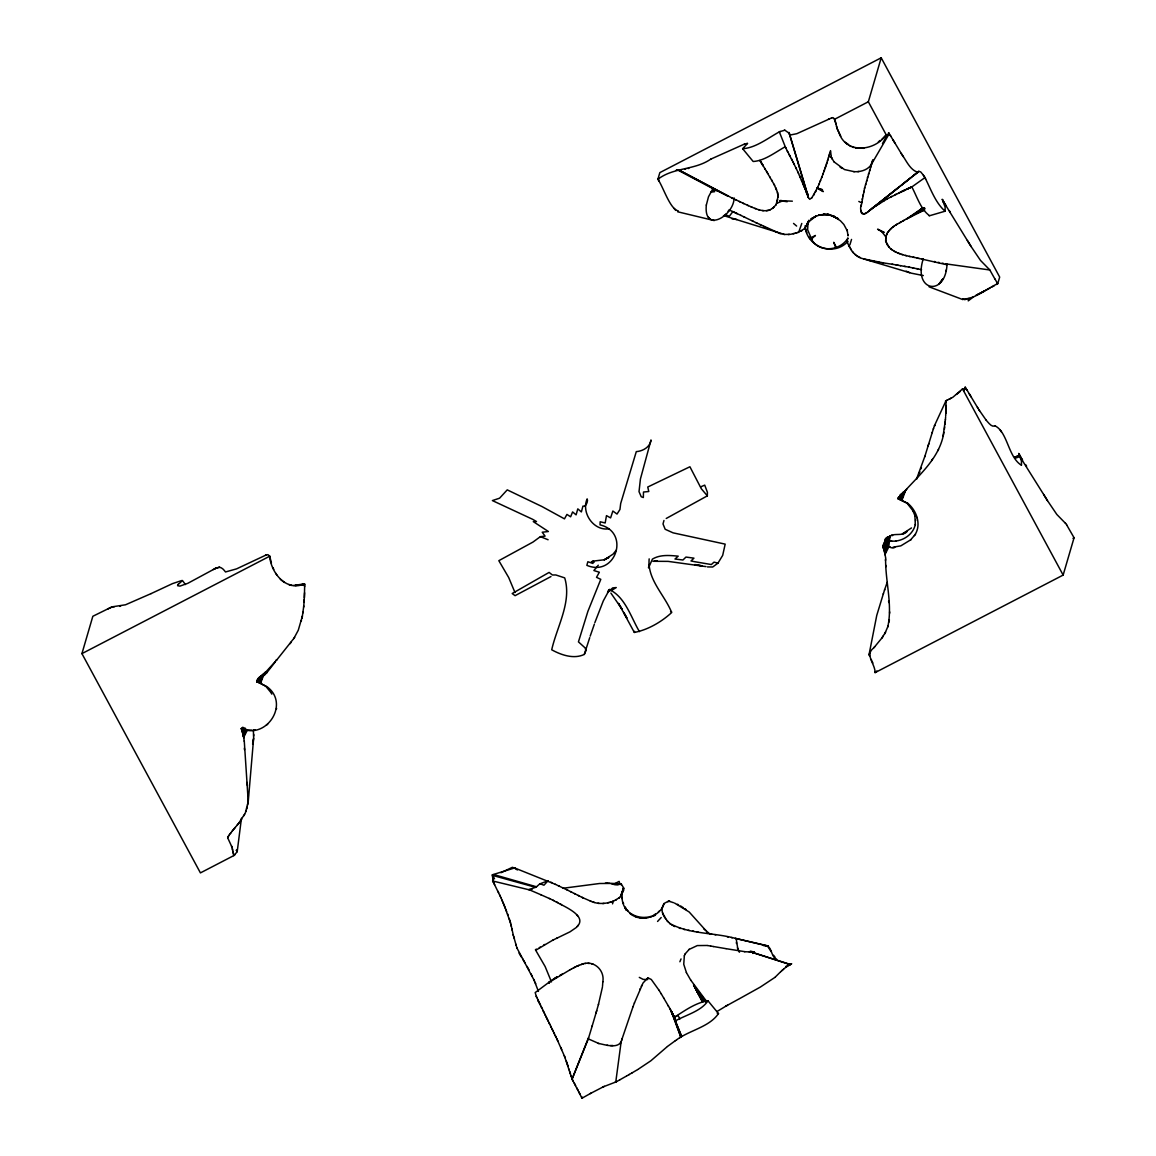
<?xml version="1.0" encoding="UTF-8"?>
<svg xmlns="http://www.w3.org/2000/svg" width="1156" height="1156" viewBox="0 0 1156 1156"><rect width="100%" height="100%" fill="white"/><g stroke="black" fill="none" stroke-linecap="round" stroke-linejoin="round"><path stroke-width="1.5" d="M885.843 238.642L885.872 237.442L885.64 241.127L889.311 247.5M253.366 729.898L253.641 738.236L248.237 801.556L245.274 813.13L238.613 823.404M253.713 735.953L253.728 734.436M304.187 583.968C286.038 591.8 271.024 572.755 269.651 556.18L267.975 554.649L266.039 555.039L236.575 568.868L225.507 571.96C223.7 569.648 221.013 565.92 217.053 567.856M304.649 586.656L304.187 584.055M923.225 174.975L920.682 171.897L918.847 171.348L868.142 211.692C862.275 217.718 859.096 210.016 861.336 204.655M602.825 981.791L602.507 986.444M942.458 199.699L945.102 207.04L945.175 211.086M945.998 405.236L945.955 400.843L952.862 397.259L962.558 388.907L963.887 389.558L965.592 387.78L963.801 390.786M622.116 892.591L621.119 895.12L623.257 891.247L623.575 887.866L621.234 883.82L607.362 883.17M304.389 597.638L304.649 585.933M623.575 888.299L623.46 890.019M649.166 558.868C647.143 579.445 664.454 594.632 671.694 612.521C661.579 621.885 647.822 629.904 634.341 632.433L618.547 603.403L622.015 609.183L610.888 593.071M808.983 220.189L806.411 226.446M945.839 413.386L945.998 405.554M945.969 407.143L945.998 405.857M945.955 408.791L945.969 407.793M853.778 171.652C860.44 172.128 868.272 170.091 871.711 163.805L888.545 134.905L888.545 132.796L889.267 133.749M964.87 388.936L965.188 387.13M945.883 412.085L945.68 416.044M670.509 924.135C666.405 920.147 661.16 914.208 662.142 908.197M847.175 240.679L847.897 238.136M945.897 411.103L945.926 410.105M830.543 150.627L831.308 157.332L834.04 161.869M304.563 592.768L304.1 602.001M663.963 903.949C656.897 924.742 622.737 920.494 622.072 897.677M848.056 234.856L848.013 235.853L847.146 229.842L847.334 230.954L843.851 224.466L840.34 220.695L832.204 215.594L838.519 218.831L828.736 214.539L827.335 214.308L834.878 216.678L828.736 214.539L823.462 214.25L829.444 214.698L818.578 215.189L824.43 214.25M248.237 801.556L244.263 740.909M945.622 416.998L945.391 420.033M253.641 738.236L252.615 744.146M304.216 600.484L304.274 599.516M686.404 972.586L683.745 964.277L684.338 955.781M861.119 206.375L864.616 188.023L871.956 162.996M276.486 709.004L276.544 708.137M915.321 524.925L914.902 515.547L912.778 510.446M885.756 239.769L886.016 241.936M945.435 419.541L943.079 436.303M304.173 600.99L303.638 607.16M945.261 421.767L945.016 424.194M885.684 558.362L885.467 560.501M847.16 240.694L847.203 241.763M241.488 728.497C266.444 739.97 290.214 703.599 266.949 686.678C261.227 683.528 252.441 681.491 260.909 676.058M915.379 524.217C912.85 537.02 896.883 544.895 885.12 539.404C885.814 538.508 886.724 537.8 887.606 537.092M576.801 927.011C588.881 915.379 561.83 905.726 553.16 900.293M885.597 559.388C885.467 581.858 892.62 604.733 887.794 626.913M944.611 427.734L944.698 426.998M706.33 205.06L708.484 196.795L712.934 188.645M706.33 205.017C703.426 233.743 733.829 215.955 734.132 197.936M303.782 605.961L302.294 616.74M151.06 593.62L125.513 604.79L112.349 606.799A10.418 1.358 -28.4 0 1 112.118 606.784L92.841 616.278L81.932 653.617L200.421 872.896L233.758 855.613L237.182 851.813L241.445 818.289M622.13 893.212L622.058 898.067M622.044 893.834L622.203 892.62M811.989 240.029L807.654 229.798L808.001 222.342M774.043 206.91L773.191 207.777L776.167 204.626L778.046 196.506L777.511 192.488L774.087 184.31M789.042 133.171L784.881 130.223L779.939 131.582M789.086 132.853L808.434 197.647L809.735 199.309L812.133 197.459M947.024 264.146C945.666 297.28 912.575 291.731 923.283 258.742M253.294 740.476L253.41 739.739M861.654 202.936L861.784 202.054M944.423 429.165L944.539 428.471M808.68 222.255L808.969 220.666M649.051 564.489L648.516 567.885L652.432 559.099C660.221 554.418 669.584 555.357 678.211 556.166L674.988 559.013L682.936 560.01L685.956 557.062L693.932 558.16L691.013 560.978L695.088 561.773L711.359 564.547L714.018 562.119L717.948 563.16L722.688 555.371L725.173 544.129L673.081 532.844L665.177 529.275L663.009 523.957L663.963 520.475M623.257 891.247L623.445 890.077M621.075 884.817C622.015 883.097 620.006 886.247 619.139 881.392L613.431 884.354M293.812 638.56L298.277 630.222L302.41 615.975M943.787 432.965L943.917 432.214M302.915 612.926L303.045 612.189M248.02 802.784L247.615 805.067M889.398 619.746L888.993 622.072M678.341 210.927C669.931 209.178 663.457 187.33 657.894 179.267L659.845 172.62L881.204 57.8L999.68 277.093L997.744 283.711C986.848 288.393 974.089 299.866 962.688 298.84M588.303 1038.839L592.262 1025.762M862.203 199.367L862.362 198.471M885.872 237.5L886.088 236.359M598.389 1004.708L602.435 987.108M777.598 199.482L777.034 201.867M869.558 655.885L869.023 654.744L876.754 615.397L883.43 593.519M862.896 195.783L863.113 194.844M257.094 680.407L256.907 681.765L276.848 659.859M907.749 503.294L898.198 498.698L898.472 497.412M634.341 632.433L634.572 631.335M301.918 618.417L302.28 616.769M932.198 432.647L933.513 428.457M943.657 433.775C938.686 461.143 914.757 478.281 898.198 498.698L901.593 493.742M493.02 879.499L492.774 881.002L500.953 897.735M492.933 879.875L492.369 874.803L514.622 867.954L555.53 884.398M863.821 192.142L864.023 191.246M864.529 188.5L864.731 187.604M885.091 554.316L888.718 547.106L890.033 536.167L885.366 539.057M866.754 180.553L866.523 181.405M301.254 621.018L301.47 620.165M257.239 680.118L256.69 681.419M867.419 177.851L867.65 176.969M830.398 151.133L826.381 164.47M870.555 167.374L870.786 166.493M258.669 678.182L257.658 681.968L258.843 678.008M270.605 692.155L265.822 686.317L259.84 682.921L263.033 674.396L265.519 671.939M945.926 270.88L946.157 270.027M900.047 495.187L899.036 498.973L900.221 495.014M596.019 1013.032L592.06 1026.398M621.87 894.022L622.896 890.25L621.697 894.238M807.293 225.03L808.304 221.258L807.105 225.261M829.343 154.716L829.82 153.228M245.968 729.046L243.714 737.311L247.355 730.101L249.104 730.13M259.19 682.705L261.675 675.451L259.19 682.705L256.834 681.91L264.608 674.873M886.883 547.713L888.689 541.109M663.732 903.949L662.099 908.298M889.903 536.254L888.704 540.603C888.574 530.185 902.244 537.916 907.012 531.442L902.374 533.928L911.492 527.931M598.562 1004.087L596.323 1011.977M243.641 736.95L245.679 729.552L243.54 736.603L244.306 741.328M885.019 553.955L887.057 546.557L884.904 553.608L885.64 557.915M245.462 729.682L243.54 736.603L242.803 733.684M886.84 546.701L888.776 539.78M932.328 432.214L924.728 456.822M723.483 215.551L784.476 234.466L790.69 234.292L798.68 232.284L801.787 223.44M612.535 903.862L613.272 901.261L619.211 897.793M901.391 493.93L899.874 499.262L901.608 493.728L903.558 492.066M243.165 735.115L244.855 729.277L242.991 734.392M596.713 1010.662L596.019 1013.017M884.542 552.135L886.233 546.282L884.817 553.233M917.517 477.24L916.506 479.148L924.887 456.288M622.549 891.435L623.575 887.866L620.57 896.348M865.541 184.946L865.801 184.064M259.912 682.936L261.372 677.922M577.913 925.392L577.335 926.462M828.953 156.19L828.534 157.592M888.545 134.905L886.233 134.891L868.344 101.771L881.204 57.8M591.352 1092.984L582.003 1098.2L582.292 1097.217M968.974 298.364L968.237 300.863L973.655 296.76M873.763 647.895C864.37 654.816 875.106 663.501 875.121 672.619L1063.144 575.081L1074.069 537.742L1066.713 524.983M621.986 1039.128L633.011 1006.717M621.379 1041.195C617.882 1049.258 604.848 1044.576 598.317 1043.406M621.466 1040.877L622.13 1038.652M247.312 807.191L246.734 809.027M621.625 1040.342L621.942 1039.287M242.717 733.337L244.017 729.003L242.89 734.002M243.078 734.754L245.086 728.02M884.094 550.357L885.395 546.008L884.268 551.051M885.958 546.716L889.585 536.384M589.733 637.664L584.286 654.426C573.853 659.426 561.267 655.047 551.715 649.788C556.975 626.422 572.003 601.857 564.706 577.884L555.834 574.966L552.395 574.98L549.1 572.422L512.18 593.519L515.07 595.672L550.964 576.555M827.479 160.973L827.956 159.412M871.711 163.805L872.881 159.99M849.877 244.87L851.538 239.422M902.793 492.658L900.697 499.536L903.053 492.456M786.196 967.023L791.687 963.786L785.964 966.387M868.416 174.325L868.676 173.458M826.843 162.953L822.913 174.354M869.529 170.857L869.803 169.99M871.407 163.863L872.014 162.143M883.011 546.629L886.247 538.219L882.881 545.69L883.242 547.554M884.687 633.907L888.097 626.032M245.809 811.671L246.112 810.79M260.23 676.722L258.467 682.459L259.609 678.977M928.369 445.147L928.037 446.173M928.528 444.627L928.86 443.601M884.499 590.196L887.201 582.263M883.271 594.054L884.701 589.56M244.205 728.063L242.63 733.005L241.474 728.323L243.858 738.019M886.941 537.612L883.3 547.785L884.008 550.01L888.213 536.846L888.978 536.601L887.981 540.358L889.426 536.456M594.343 624.211L590.181 636.147M825.803 166.247L825.211 167.967M258.568 679.699L257.745 682.213L258.193 680.046M549.346 983.265L548.695 982.586L550.848 980.895L535.185 992.585L536.326 996.414M885.872 237.341C886.724 231.576 891.738 227.631 896.348 224.64M883.618 548.594L884.557 545.733M933.326 429.093L934.453 425.683M888.357 536.789L887.259 540.127L887.62 537.092M921.419 467.689L921.014 468.83M264.233 673.428L260.635 683.182L261.516 677.835M886.464 235.232L887.317 232.977M898.053 498.453L898.674 497.022M242.153 731.372L243.222 728.222L242.254 731.575L243.194 728.728L241.922 730.78M824.589 169.787L823.968 171.522M884.065 546.802L887.273 537.352M807.972 221.88L805.053 228.483L797.727 232.501M260.461 676.506L263.033 674.396L260.158 682.806L263.322 674.165M594.82 622.708L603.302 600.889L609.617 589.329L607.579 592.537L612.68 587.898L616.249 587.551L611.336 590.557L608.273 590.456M233.758 855.613L232.038 847.247L227.645 837.724L229.278 834.935M869.023 654.744L869.962 652.909M242.861 727.153L241.777 730.173L241.474 728.323L241.72 729.985M883.242 547.583L886.392 538.104M257.022 681.968L262.412 677.055M904.7 491.17L901.535 499.811L904.411 491.401L905.914 490.13M919.93 471.793L919.193 473.57M634.384 1003.061L642.996 983.062L647.736 977.976M806.657 225.94L807.957 222.458M634.471 1002.844L633.026 1006.703M823.318 173.284L818.853 184.657M684.338 955.766L685.349 953.613M914.425 535.575C921.867 525.315 916.853 510.547 907.605 503.192M821.627 177.735L821.974 176.839M898.833 497.875L898.4 498.987L907.128 503.25L913.139 511.024M588.534 1037.626L572.076 1079.126L582.003 1098.2M820.225 181.304L820.587 180.394M535.676 950.304L552.828 940.146M679.887 961.763L681.043 958.931M819.17 183.891L817.35 188.125M817.697 187.388L811.859 197.849M996.486 284.448L997.195 282.801M994.796 425.726C992.094 427.951 988.12 422.287 986.198 420.22M177.851 584.849L182.46 580.514L185.437 584.56M744.45 144.081L747.513 143.503L742.629 148.691L753.163 161.493C764.477 160.872 775.199 152.303 785.199 146.769M945.955 400.843L934.467 425.668L935.32 425.509M640.265 988.582L639.73 989.695M685.176 953.902L689.265 949.278M668.024 901.853L668.63 901.059L673.616 902.735M942.819 278.784L939.799 283.162M937.906 450.681L938.528 449.438M898.241 498.857L898.573 498.25M881.667 638.314L885.64 632.072M816.15 190.668L815.312 192.272M294.636 637.404L276.804 659.903M641.826 985.374L641.291 986.343M243.93 815.702L244.595 814.431M276.139 660.221L276.486 659.628M275.316 661.81L266.675 672.879M814.474 193.832L813.607 195.306M620.223 1043.68L621.09 1042.148L615.772 1082.016L603.475 1086.741L590.254 1093.576M903.992 493.265L905.61 490.433L902.012 500.187M882.476 143.546L887.794 134.327M290.228 643.632L291.066 642.201M931.592 460.637L932.444 459.207M807.798 193.673L807.408 194.439L798.001 172.215M710.651 192.199L714.726 191.665L712.602 189.179L713.44 188.905L728.352 196.26M775.662 205.176L776.297 204.193M241.647 819.387L240.65 820.847M885.814 539.65L887.765 536.976M882.375 637.375L883.372 635.901M548.739 982.542L569.922 969.855M847.854 238.237C840.181 250.982 818.853 253.164 811.339 239.104L815.413 235.463L810.587 238.035M661.723 908.226L662.431 907.214M228.454 836.077L227.645 837.724M942.27 279.839L939.106 283.812M619.905 897.172L620.353 896.579M229.22 835.008L232.168 831.15M805.313 228.209L804.273 229.177M663.963 903.53L668.63 901.059M230.217 833.678L231.012 832.623M725.881 214.077L725.13 214.958M728.063 211.216L729.638 210.132M906.29 489.725L906.896 488.945M231.98 831.395L239.234 822.653M888.097 232.009L888.863 231.041M915.494 534.216L910.437 540.083M882.014 637.866L873.965 647.649L874.731 646.681M232.775 830.398L233.555 829.416M876.855 670.957L875.121 672.619M234.22 828.606L235.159 827.465M584.286 654.426L586.005 650.553L585.066 647.866L578.448 641.869L587.884 611.394L600.788 579.344L596.525 577.321L599.343 572.234L593.881 570.544L598.288 565.197M616.35 550.097L613.027 554.158L604.212 559.894L608.836 557.409L604.082 559.793L592.479 561.195L591.178 562.192L594.126 562.264M911.766 186.781C916.853 196.303 920.884 209.568 929.41 215.58M666.217 518.48L707.342 495.852L707.4 492.283L704.726 485.13L700.637 486.878M1021.499 465.102L1021.427 461.071L1018.783 453.716M238.309 823.78L237.139 825.124M898.978 497.687L899.57 497.051M884.123 137.188L886.233 134.891M836.496 126.148A22.918 22.542 16.3 0 0 838.895 132.492C845.903 154.138 874.182 151.422 885.756 135.411L886.623 135.093M657.562 921.462L661.189 917.532M889.614 230.058L891.406 228.31M178.313 584.156L177.576 585.702L179.946 586.106L187.864 583.289L215.464 568.391M618.85 898.169L619.616 897.49M808.622 221.894L815.847 216.23L811.151 218.831L815.847 216.23M266.704 672.85L264.493 674.988M783.826 968.916L786.109 967.081M783.652 969.089L780.762 971.618M898.992 187.084L867.275 212.314M717.948 563.16L712.703 567.004L707.414 566.917M752.99 953.44L754.391 952.154L750.446 951.113L749.536 951.952L744.594 951.677M896.348 224.625L911.694 216.028L922.893 207.907L920.913 209.467L924.121 208.297M552.785 940.175L569.98 931.837L576.28 927.517M868.965 210.898L910.509 177.937M780.69 971.69L775.112 977.239M234.018 855.368L235.188 854.313M234.581 854.876L233.57 854.732M846.857 242.298L847.926 241.358C833.664 257.34 806.079 246.748 805.096 225.839M659.209 911.13L658.371 911.882M892.302 227.53L894.354 225.998M782.742 969.927L781.991 970.578M960.304 391.378L956.532 394.413M882.1 138.922L883.979 137.362M608.923 528.827C593.505 531.139 581.02 512.657 587.147 498.872C588.462 500.678 585.875 507.585 582.927 506.14L581.381 511.935L577.798 508.871L576.093 514.868L572.596 511.935L570.63 516.804L566.946 514.42L564.475 518.856L542.077 506.603L507.238 489.869L499.594 498.193L492.398 500.577L532.67 519.319L536.485 521.544L533.292 521.631L548.378 531.514L542.207 532.222L545.097 536.124L540.387 536.644L532.988 542.063L498.828 560.674L508.698 577.538L514.969 592.508M667.287 1046.613L650.857 1060.789L637.823 1069.488M667.518 1046.426L675.364 1040.675M904.122 491.632L903.313 492.254M901.738 184.917L918.688 171.536M913.283 175.741L918.847 171.348M726.141 1005.995L716.937 1011.558M774.896 977.412L760.345 987.065L739.537 998.654M689.005 949.481L697.299 945.579L707.226 945.478M267.701 724.147L266.328 725.217M911.13 539.563L900.813 545.863L893.097 547.178M878.358 141.827L880.207 140.396M918.904 210.984L924.222 207.936M673.804 1017.641C684.28 1010.98 695.551 1002.671 707.978 1000.807L718.483 1013.566C709.336 1027.063 689.8 1030.155 676.722 1039.735M916.925 212.502L917.835 211.808M994.796 425.726C1007.671 431.737 1008.046 457.025 1021.398 465.232M908.948 188.168L887.375 198.745L871.595 208.687M874.528 206.563L872.563 208.022M772.295 208.441L773.191 207.777C765.561 214.294 755.244 208.47 747.441 205.248M535.373 949.827L536.341 949.119M911.838 186.94L907.547 188.847L911.838 186.94L924.945 177.619L923.095 174.787M681.057 1036.715L679.641 1037.727M675.364 1040.675L676.621 1039.808M875.569 205.884L876.595 205.176M906.261 219.163L922.43 208.152M895.38 225.29L897.504 223.961M891.435 535.286L892.634 535.618M552.062 979.999L556.527 977.254M878.733 203.832L879.803 203.167M883.083 201.303L884.152 200.653M912.734 215.319L910.61 216.663M637.577 1069.632L631.74 1073.071M492.572 880.858L493.67 882.722M554.605 978.41L557.163 976.878M886.247 199.41L887.375 198.745M213.239 569.532L216.663 567.986M621.234 883.82L617.607 884.918M540.3 947.096L539.288 947.66M544.837 944.438L543.58 945.16M631.927 1072.956L629.543 1074.329M900.784 222.14L899.686 222.747M1072.999 538.364L1074.069 537.742M654.31 914.743L655.38 914.121M570.125 969.74L571.613 968.901M629.009 1074.632L629.355 1074.444A18.828 2.457 -28.4 0 1 628.85 1074.733L626.812 1075.889M992.079 286.963L994.247 285.734M908.457 217.949L907.359 218.571L924.713 209.901M626.408 1076.106L619.876 1079.791M726.156 1005.995L727.673 1005.156M902.894 220.969L903.963 220.363M728.135 1004.896L738.843 999.015M801.151 231.157L801.888 230.738M615.743 900.134L616.48 899.715M562.394 973.988L559.779 975.433M616.61 1081.582L615.787 1082.016L619.775 1079.849M990.013 288.075L975.736 295.43M779.621 131.712C768.22 137.896 755.692 148.011 742.629 148.691M571.57 968.916L576.309 966.488M573.564 967.847L574.951 967.153M710.853 159.095C694.38 170.423 673.775 167.085 657.894 179.267M890.684 196.954L891.782 196.361M914.858 213.976L924.323 209.019M831.54 117.898L833.028 117.623L834.791 119.169L868.344 101.771M896.203 194.179L895.149 194.685M81.932 653.617L269.738 556.195L271.443 563.16M949.134 399.196L950.983 398.228M107.638 609.053L112.537 606.799M924.583 208.846L915.884 213.253L924.236 210.233M982.253 292.208L984.031 291.312L977.095 294.794M904.194 190.437L903.067 190.957M866.379 212.791L864.168 213.846M898.487 193.009L899.614 192.445M920.913 209.467L924.005 207.936M541.153 894.86L528.841 889.571L536.023 887.187L539.968 883.719L543.927 885.207L547.973 880.829M910.841 187.229L901.911 191.463M602.464 1087.247L604.328 1086.351M557.524 937.819L556.831 938.137M710.853 159.095L744.45 144.081M151.06 593.62L172.547 583.592L181.868 580.514M832.002 117.767L796.816 133.691L790.56 134.949L789.129 133.85M828.418 119.169L829.155 118.822M675.87 1020.632C686.274 1014.881 701.417 1010.994 707.978 1000.807M672.575 1013.841L674.136 1017.28L678.023 1015.459L679.901 1018.971M652.851 916.405L655.452 915.191M676.246 170.163L677.575 169.787M947.313 400.135L945.55 400.944L946.013 402.245M900.755 191.954L905.307 189.902M576.266 966.503L577.697 965.881M577.668 965.896L581.959 964.263M576.974 966.199L579.069 965.303M776.688 203.398L782.713 200.812L792.351 201.173M780.112 131.509L779.317 131.842L785.647 147.708L793.103 162.172M615.657 1082.074L614.934 1082.305M265.403 555.299L266.487 554.909M769.448 210.089L770.431 209.698M590.239 900.986C597.551 904.512 605.975 903.992 613.417 901.189M539.722 883.935L547.93 880.8M919.901 210.219L924.93 208.311M1014.636 457.256L1019.664 455.363L1020.127 456.172M962.067 389.442L962.934 389.124M1015.17 458.296L1019.867 456.562L1043.651 494.479A66.875 8.497 62.6 0 1 1047.452 500.606L1056.844 514.478L1065.615 523.451M1014.852 457.097L1019.664 455.363L1018.638 453.412M815.153 216.62L819.59 215.016M795.444 233.252L796.571 232.847M610.021 902.229L611.148 901.839M214.756 568.636L217.227 567.798M581.193 964.509C592.739 959.249 605.036 969.537 602.825 981.892M688.066 168.559L688.86 168.314M929.193 215.854L945.073 211.201C935.406 202.705 930.869 189.223 925.06 177.865M582.653 964.046L583.39 963.844M217.949 567.596L218.946 567.35M966.228 299.288L967.023 299.072M918.211 172.432C909.729 170.062 906.073 159.904 901.102 153.315M964.668 299.707L965.433 299.505M500.981 872.708L512.44 867.289L515.706 868.748L514.622 867.954M863.402 213.932L861.986 213.6M648.429 917.647C641.97 919.222 634.774 917.618 629.702 913.312M649.831 917.3L651.507 916.896M612.377 901.478L613.272 901.261M746.588 143.575L747.441 143.402M255.187 729.826L253.482 730.187M684.785 169.368L685.624 169.195M119.733 606.38L120.571 606.206M895.582 541.167L896.218 541.008M531.529 889.152L532.324 889.007M793.146 233.801L794.331 233.57M607.738 902.778L608.923 902.547M717.255 1013.379L718.483 1013.566M654.325 561.195L657.099 560.689L654.339 561.094M705.507 1000.908L706.966 1000.634M302.337 584.401L304.592 583.838L293.667 585.456M768.393 210.406L766.385 210.71M780.199 201.202L782.713 200.812M644.846 917.821L646.074 917.647M789.432 234.437L788.19 234.581M604.068 903.414L602.767 903.573M857.839 171.637L858.995 171.478M300.546 584.864L304.606 584.329L304.635 585.485M677.647 211.779L714.249 220.579M562.64 888.314L599.603 883.502L609.732 883.444M648.025 977.875L651.305 979.493L659.18 990.475M780.445 201.245L783.421 200.971L780.791 200.465M584.878 963.569L585.644 963.497M652.967 561.296L668.139 561.383L705.926 566.599M114.299 606.784L113.331 606.799M727.37 195.783L678.5 169.787L679.338 169.773M612.955 1045.53L610.44 1045.53M251.733 730.173L249.971 730.144M587.927 963.367L589.43 963.483M890.987 541.095L890.178 541.08L891.738 541.109M894.845 547.207C892.331 550.502 882.042 541.803 883.097 546.99M888.718 547.106L890.481 547.135M749.247 951.937L754.391 952.154M607.305 883.17L605.339 883.126M855.469 147.997L863.835 148.3M647.765 979.551L643.184 979.392L639.297 977.384M763.451 945.594L766.37 945.767M607.724 1045.371L607.016 1045.27M763.437 210.638L762.382 210.536M744.883 951.691L726.228 948.7M765.272 945.68C772.165 945.305 770.59 957.024 776.63 959.148M874.947 671.737L876.002 671.838M767.411 945.854L771.139 951.619M783.421 200.971L779.736 200.609L787.193 201.736M616.625 884.904L615.021 884.716M713.57 946.547L725.982 948.657M639.817 917.72L641.06 917.864M732.023 218.86L736.878 219.481M923.312 275.562L911.448 273.206L863.575 258.886C855.035 257.008 849.906 249.393 847.203 241.777M236.229 850.252L237.283 851.582M669.613 923.369C689.438 934.395 713.686 932.415 735.317 938.354L767.989 945.911M712.631 189.122L714.379 189.396L677.228 169.773M707.472 945.521L710.622 946.027M863.821 258.958L883.401 262.903M710.637 946.027L713.555 946.547M877.996 262.065L879.08 262.239M882.331 262.73L892.952 264.377M692.574 931.057L693.672 931.216M696.923 931.722L697.964 931.88M854.226 171.68L844.487 169.556L834.011 161.84M908.948 267.123L921.563 269.695M670.567 611.64L671.535 611.799M781.138 233.888L779.736 233.425M892.013 264.218L898.169 265.259M896.059 264.897L897.128 265.085M706.475 933.181L707.53 933.354M905.379 266.516L904.368 266.342M900.567 265.692L898.125 265.259M909.599 267.238L900.221 265.634M714.813 934.612L715.839 934.799M710.68 933.875L711.72 934.062M919.092 258.482L946.937 264.753L945.435 263.814L989.811 269.984L994.796 278.784M922.098 259.089L923.124 259.276M783.306 234.249L784.476 234.466M597.941 903.241L599.068 903.457M912.705 267.787L913.717 267.99M727.283 936.779L728.309 936.967M916.737 268.582L917.734 268.77M731.315 937.559L732.326 937.762M874.716 261.502L873.575 261.285M688.21 930.277L689.308 930.493M943.441 263.409L942.256 263.163M888.617 246.719C896.492 255.201 908.862 255.881 919.121 258.482M913.211 257.224L914.252 257.441M939.221 262.528L938.21 262.325M934.221 261.487L935.218 261.69M918.095 258.279L917.17 258.077M614.428 884.571L610.975 883.69M612.68 884.196L613.258 884.311M869.196 260.403L870.309 260.649M683.788 929.381L684.843 929.612M591.67 963.829L593.1 964.22M818.347 188.804L822.451 189.714L816.728 188.052M910.104 256.589L909.281 256.386M768.379 946.186L735.317 938.354L736.184 938.701L737.803 948.715M492.774 881.002L530.04 890.033L529.173 889.513M758.538 209.655L759.492 209.901M679.295 928.196L680.422 928.499M905.495 255.418L906.434 255.664M611.336 590.557C625.844 598.909 631.19 617.694 639.441 631.638M598.967 1043.579L588.303 1038.868L572.076 1079.126L573.217 1081.192M291.991 585.471L288.856 584.517M493.785 874.572L536.471 886.782L535.676 887.346L492.499 875.367L492.933 878.141M668.789 901.102L670.047 901.478M269.232 556.065L270.157 558.391L269.738 556.195M852.348 147.014L853.908 147.506M929.077 286.818L962.934 299.621L962.688 298.869M790.444 964.465L751.169 952.024L790.169 964.624M901.666 254.334L902.605 254.638M591.164 901.377L582.465 897.562M755.995 222.66L779.852 233.469M593.346 902.099L594.43 902.446M899.773 253.684L897.937 253.005M860.237 257.557L859.139 257.167M674.873 926.563L673.717 926.144M754.796 208.369L755.735 208.701M674.685 903.125L689.164 911.983L705.984 930.681M725.39 214.741L729.349 216.23L732.89 211.606L740.909 215.406M707.342 495.852L701.316 488.742L689.915 466.764L647.75 487.023L648.791 491.502L643.487 492.037L643.343 497.542L641.233 496.748L639.022 491.647L640.424 478.989L651.03 439.974C650.062 447.126 642.938 451.1 636.291 451.635L620.685 503.51L619.948 509.478L617.029 514.059L612.853 511.024L610.599 517.902L606.481 515.619L605.18 522.96L600.152 521.775L600.036 524.882C630.511 532.063 615.743 577.523 586.858 565.356L587.855 561.744L592.956 563.449L593.086 561.122M884.311 232.342L877.606 229.191L883.112 232.457M775.532 231.966L776.586 232.399M540.387 536.644L548.103 539.751M751.097 206.866L752.021 207.242M549.62 898.631L540.762 894.686M906.16 271.169L909.656 272.7M732.023 198.008L748.394 205.667M896.088 252.196L894.282 251.286M635.02 916.303L636.161 916.809M729.089 209.886L736.82 213.484M677.402 904.252L678.543 904.772M740.721 215.319L756.963 223.137M551.744 882.62L550.834 882.201M555.299 884.297L567.74 890.221M732.918 198.442L731.979 197.994M742.961 203.254L743.872 203.687M558.305 885.698L559.244 886.146M743.727 216.721L744.695 217.169M570.587 891.637L582.393 897.533M767.483 228.397L768.465 228.859M582.06 897.374L583.058 897.836M732.182 198.095L678.5 169.787M736.213 213.195L737.152 213.643M556.571 901.926L557.712 902.518M549.172 898.429L553.695 900.553M735.606 199.699L736.517 200.133M236.46 850.281L237.255 850.672M739.305 201.52L740.23 201.968M763.61 226.46L764.564 226.937M578.188 895.438L579.156 895.929M759.868 224.611L760.778 225.059M574.416 893.574L575.37 894.036M752.209 220.767L753.148 221.23M566.888 889.788L571.541 892.114M858.821 201.433L860.729 202.387M716.258 190.35L717.197 190.827M561.556 904.715L560.443 904.108M818.665 189.107L823.332 191.607L817.711 187.72M840.137 167.215L842.29 168.415M680.653 906.015L681.505 906.535M684.757 908.602L686.202 909.656M857.015 255.866L858.055 256.531M671.593 924.843L672.648 925.508M682.387 907.113L683.398 907.763M892.519 250.187L890.886 248.959M710.348 934.366L703.643 928.687M516.356 869.225L517.382 869.962M846.698 143.431L848.071 144.457L845.397 142.26M849.443 145.468L850.816 146.48M280.344 579.272L284.39 582.48M855.931 255.158L855.021 254.392M793.536 223.426L796.628 226.056M630.771 913.63L631.725 914.439M576.584 914.887L577.697 915.928M581.511 1097.16L582.378 1097.983M881.84 231.691L885.568 236.546M989.406 269.55L989.709 269.883A12.095 1.532 62.6 0 0 989.406 269.536L980.519 260.447L971.127 246.575A66.875 8.497 62.6 0 0 967.326 240.448L944.047 202.56M1065.355 523.177L1065.716 523.567A12.095 1.532 62.6 0 1 1066.034 523.899L1066.771 525.084M708.397 217.285L709.929 218.845M706.287 1002.151L695.132 987.499L697.747 992.368L694.958 987.21L697.906 992.672L694.785 986.906L698.21 993.264M674.092 208.412L675.725 210.406M706.619 1001.428L690.681 980.057M773.537 955.275L774.997 957.11M704.828 1001.053L695.84 988.683L706.229 1002.209M850.05 247.442L848.836 245.679M664.671 916.462L663.428 914.671M943.542 202.546L946.258 206.129M986.198 420.22L979.016 409.903M852.42 251.705L853.186 252.687M667.012 920.696L667.763 921.664M944.264 202.965L943.094 201.447L944.683 203.658M1022.569 460.131L1019.419 455.464L1020.994 457.675M739.002 951.417L739.508 952.111L737.412 947.848M627.303 910.032L628.026 911.058M625.873 909.396L626.538 910.336L624.876 907.995M808.636 236.662L810.284 239.017M759.868 160.424L760.821 161.927M625.136 906.969L625.844 907.995M887.317 244.971L887.938 245.852M923.716 175.683L925.031 177.807M1000.041 429.7L1001.443 431.968M520.345 955.477L519.03 953.035M521.443 957.081L520.706 956.012M535.994 950.767L545.126 966.517L551.484 981.921M686.389 972.572L690.855 980.346M275.735 573.275L276.804 574.937M534.448 980.866L516.862 947.862M903.183 156.652L890.871 136.35A44.694 5.679 62.6 0 0 890.308 135.425M977.412 407.345L979.537 410.712M967.326 240.448L971.127 246.575M1043.637 494.479L1047.452 500.606M271.01 692.791L271.833 694.135M659.007 990.215L661.348 993.972M765.243 169.383L764.607 168.299M977.947 408.198L967.196 390.381A44.679 5.679 62.6 0 0 966.618 389.456M949.307 210.609L950.304 212.213M1026.6 466.2L1025.632 464.625M766.515 171.42L774.607 185.336M661.189 993.698L663.79 998.177M524.954 962.717L522.541 958.758M890.843 136.307L888.689 132.796M965.217 387.173L967.167 390.352M767.815 173.53L760.778 161.854L763.321 166.103M760.128 160.8L762.7 165.033L762.064 163.979M997.744 283.711L994.796 278.784M668.154 1005.619L669.873 1008.61M861.682 213.253L861.206 212.242M668.5 1006.211L663.689 998.004M832.262 159.152L831.308 157.332M770.373 177.865L769.78 176.868M771.601 179.931L772.237 181.001M945.709 205.306L942.212 199.266L943.556 201.736M1019.028 454.192L1022.034 459.337M696.504 989.912L698.051 992.961L694.236 985.996L703.354 1001.602M669.685 1008.292L672.561 1013.798M527.859 967.832L527.02 966.358M698.86 994.507L693.701 985.143L702.4 1001.515L693.513 984.854M574.388 1083.302L575.587 1085.571M962.558 388.907L1063.144 575.081M790.213 156.566L789.071 154.427M492.369 874.803L494.522 878.806M663.111 913.934L662.533 912.705M942.935 200.566L943.339 201.332M1019.245 454.597L1019.664 455.363M787.265 151.046L787.857 152.159M670.379 1009.506L674.642 1018.248L671.491 1011.673M529.087 970.115L528.278 968.569M791.412 158.762L792.019 159.947M576.844 1087.969L578.13 1090.426M700.449 997.541L694.25 986.025L702.4 1001.515L700.738 998.134M793.074 162.1L798.55 173.357M557.987 1041.281L536.268 996.241M541.051 1006.645L541.976 1008.48M836.323 247.355L833.751 242.298L835.687 247.572M493.901 883.198L494.017 883.401A23.597 17.369 65.1 0 0 494.32 884.037L494.667 884.672M795.906 167.75L796.426 168.805M540.184 1004.969L539.13 1002.83M548.233 1021.283L546.109 1017.049M578.795 1091.741L580.139 1094.429M840.788 136.263L837.117 128.475L834.704 119.169L835.86 123.779M272.874 567.596L273.755 569.33M675.277 1019.476L671.939 1012.555L681.635 1036.325L680.768 1036.918L670.87 1010.431L673.832 1016.644M538.855 1002.281L538.349 1001.269M550.559 1026.008L551.354 1027.597M552.149 1029.216L552.944 1030.82M531.139 973.988L531.514 974.768M548.999 1022.829L549.765 1024.404M805.92 191.52L808.434 197.647M497.976 891.305L498.655 892.707M531.89 975.534L532.266 976.314M538.349 1001.255L537.612 999.651M555.227 1035.501L555.978 1037.033M544.779 1014.347L545.444 1015.691M672.72 1014.159L680.768 1036.918L681.534 1036.368L672.113 1012.916L675.118 1019.159M553.71 1032.409L554.461 1033.97M672.272 1013.22L675.436 1019.78M671.65 1011.977L674.801 1018.552M544.187 1013.09L543.06 1010.734M793.608 163.227L794.143 164.354M673.139 1015.113L671.795 1012.295L674.96 1018.855L671.333 1011.356L674.324 1017.627M499.681 894.903L500.259 896.16M871.191 659.411L871.74 660.596M533.783 979.407L538.436 991.4M808.29 197.069L807.726 195.104M872.303 661.796L872.867 663.009M673.572 1016.066L674.165 1017.323M556.715 1038.55L564.576 1056.425L571.136 1076.207M924.945 177.619L925.638 179.137M799.591 175.64L800.617 177.937M804.749 188.428L805.183 189.367M500.794 897.345L503.597 903.978M535.719 983.742L535.084 982.311M231.489 846.004L232.038 847.247M560.79 1047.408L561.729 1049.576M802.004 181.449L801.513 180.293M775.662 187.59L776.601 189.887M806.296 231.417L806.859 232.746M623.098 902.417L623.59 903.558M850.614 248.569L851.091 249.696M665.206 917.561L665.683 918.673M502.6 901.564L501.979 900.062M503.12 902.807L505.461 908.587M834.256 119.039L835.21 121.38L834.791 119.169M504.926 907.229L503.843 904.584M886.464 242.977L886.883 244.017M505.201 907.937L510.634 923.268M506.01 909.96L506.603 911.463M564.287 1055.703L565.067 1057.74M536.76 997.614L536.442 996.79M803.333 184.888L802.929 183.775M517.007 948.252L513.148 934.727M514.391 938.441L513.712 936.591M803.853 186.087L804.287 187.229M507.513 913.76L508.033 915.176M566.353 1061.194L567.134 1063.419M831.063 156.392L831.728 158.242M509.883 920.696L511.212 925.609M567.668 1065.066L568.058 1066.222M567.134 1063.448L567.538 1064.662M569.937 1072.262L569.662 1071.366M570.948 1075.557L572.076 1079.126L571.7 1078.086M568.954 1069.112L569.2 1069.921M509.175 918.413L509.637 919.887M789.042 132.434L808.015 195.74M570.125 1072.869L570.443 1073.91M513.365 935.507L511.024 924.843M243.251 735.491L243.439 736.228M516.082 945.146L515.894 944.279M884.008 549.981L883.805 549.028M917.084 517.469L917.286 518.307M914.815 515.301L914.988 516.038M805.631 228.642L805.963 230.03M885.236 555.039L882.881 545.69L883.155 547.178M511.212 925.638L511.371 926.375M232.327 848.706L232.631 850.18M232.948 851.683L233.252 853.2M511.935 928.774L512.137 930.089M777.424 192.243L777.815 194.656M888.588 600.99L888.805 602.551M246.994 782.41L247.442 785.545M622.058 897.562L622.231 898.79M777.959 195.884L777.959 197.098M861.119 211.635L860.974 210.32M885.698 565.183L885.886 566.787M241.59 729.407L241.503 728.627M244.335 748.178L244.508 749.811M623.387 890.438L623.243 889.051L623.315 890.843M736.386 942.285L736.459 943.484M915.639 519.738L915.653 520.489M658.631 178.92L658.66 180.856M889.658 611.842L889.658 613.215M248.28 794.822L248.28 796.209M725.795 1006.197A8.757 1.142 -28.4 0 1 727.312 1005.344M970.317 395.54A41.703 5.303 62.6 0 1 971.127 396.898M969.219 393.734A43.523 5.534 62.6 0 1 970.043 395.077M893.993 141.509A41.717 5.303 62.6 0 1 894.802 142.867M892.909 139.703A43.523 5.534 62.6 0 1 893.718 141.061M784.245 130.296A35.807 4.682 -28.4 0 1 784.881 130.223M219.192 567.321A35.85 4.682 -28.4 0 1 219.828 567.249M872.708 160.438L872.491 161.276L872.708 160.438M304.606 584.329L295.358 585.456L304.606 584.329M701.764 565.804L694.814 564.605L701.764 565.804M785.647 147.708L785.054 146.841L785.69 147.809M626.769 617.824L623.734 612.434L626.769 617.824"/></g></svg>
